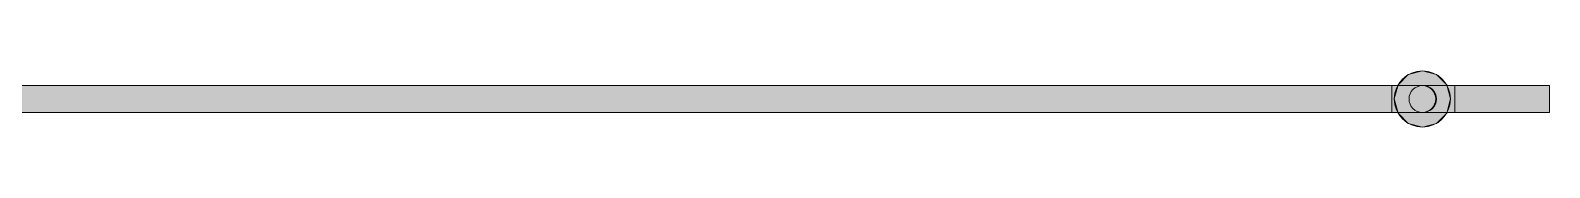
# Model space of a CAD drawing. Header units: inches. Extents: x -3385 to 41, y 7 to 1342.
# Drawn here: x -147.1 to -38.9, y 393.7 to 397.7 of the extents above; entities that cross this region are included whole.
import ezdxf

# ---------------------------------------------------------------- set-up
doc = ezdxf.new("R2010")
doc.units = ezdxf.units.IN
doc.header["$MEASUREMENT"] = 0
doc.layers.add('A-ANNO-NOTE', color=131, linetype='Continuous', lineweight=9)
doc.layers.add('P-PIPE', color=3, linetype='Continuous', lineweight=9)

msp = doc.modelspace()

# ---------------------------------------------------------------- hatches: boundary and pattern name
at = {"layer": 'A-ANNO-NOTE'}
h = msp.add_hatch(color=256, dxfattribs=at)
edge = h.paths.add_edge_path(flags=0)
edge.add_arc((-48, 395.743), 2, 0, 360)
msp.add_hatch(color=256, dxfattribs=at).paths.add_polyline_path([(-48, 393.743), (-47, 394.011), (-46.268, 394.743), (-46, 395.743), (-46.268, 396.743), (-47, 397.475), (-48, 397.743), (-49, 397.475), (-49.732, 396.743), (-50, 395.743), (-49.732, 394.743), (-49, 394.011)], flags=0)
at = {"layer": 'P-PIPE'}
for points in [[(-51.538, 395.743), (-50.185, 395.743), (-50.183, 396.693), (-189.728, 396.693), (-189.731, 396.218), (-189.732, 395.743), (-60.275, 395.743)], [(-48, 394.793), (-47.754, 394.825), (-47.525, 394.92), (-47.328, 395.071), (-47.177, 395.268), (-47.082, 395.497), (-47.05, 395.743), (-47.082, 395.989), (-47.177, 396.218), (-47.328, 396.415), (-47.525, 396.566), (-47.754, 396.66), (-48, 396.693), (-48.246, 396.66), (-48.475, 396.566), (-48.672, 396.415), (-48.823, 396.218), (-48.918, 395.989), (-48.95, 395.743), (-48.918, 395.497), (-48.823, 395.268), (-48.672, 395.071), (-48.475, 394.92), (-48.246, 394.825)], [(-47.952, 394.792), (-47.671, 394.839), (-47.476, 394.92), (-47.278, 395.073), (-47.128, 395.268), (-47.033, 395.497), (-47.002, 395.749), (-47.05, 396.029), (-47.129, 396.219), (-47.282, 396.417), (-47.525, 396.586), (-47.754, 396.668), (-47.674, 396.647), (-47.477, 396.566), (-47.278, 396.412), (-47.127, 396.212), (-47.034, 395.989), (-47.003, 395.737), (-47.05, 395.459), (-47.129, 395.268), (-47.28, 395.071), (-47.525, 394.9), (-47.761, 394.818), (-47.954, 394.792)], [(-47.033, 395.743), (-47.002, 395.743), (-47.05, 396.027), (-47.13, 396.219), (-47.281, 396.415), (-47.478, 396.566), (-47.754, 396.667), (-47.754, 396.66), (-47.525, 396.566), (-47.328, 396.415), (-47.177, 396.218), (-47.082, 395.989), (-47.05, 395.743)], [(-45.697, 395.743), (-38.944, 395.743), (-38.941, 396.693), (-45.693, 396.693), (-45.696, 396.218), (-45.696, 395.989)], [(-77.75, 394.793), (-50.181, 394.793), (-50.184, 395.268), (-50.185, 395.743), (-189.732, 395.743), (-189.728, 394.793), (-147.649, 394.793)], [(-48, 394.793), (-47.952, 394.793), (-47.706, 394.825), (-47.476, 394.92), (-47.251, 395.109), (-47.128, 395.269), (-47.033, 395.503), (-47.002, 395.743), (-47.05, 395.743), (-47.082, 395.497), (-47.178, 395.267), (-47.329, 395.07), (-47.527, 394.919), (-47.76, 394.824), (-47.952, 394.799)], [(-38.941, 394.793), (-38.944, 395.268), (-38.944, 395.743), (-45.697, 395.743), (-45.693, 394.793), (-42.801, 394.793)], [(-38.942, 394.825), (-38.94, 394.825), (-38.944, 395.497)]]:
    msp.add_hatch(color=256, dxfattribs=at).paths.add_polyline_path(points, flags=0)
h = msp.add_hatch(color=256, dxfattribs=at)
h.paths.add_polyline_path([(-47.952, 396.694), (-50.181, 396.694), (-50.184, 396.218), (-50.185, 395.743), (-48.949, 395.753), (-48.911, 396.005), (-48.822, 396.219), (-48.672, 396.415), (-48.475, 396.566), (-48.198, 396.667), (-47.955, 396.693)], flags=0)
h.paths.add_polyline_path([(-45.697, 395.743), (-45.693, 396.694), (-47.929, 396.693), (-47.703, 396.66), (-47.577, 396.622), (-47.407, 396.53), (-47.235, 396.375), (-47.104, 396.183), (-47.022, 395.961), (-46.992, 395.743)], flags=0)
h = msp.add_hatch(color=256, dxfattribs=at)
h.paths.add_polyline_path([(-47.706, 396.661), (-47.755, 396.676), (-47.709, 396.662)], flags=0)
h.paths.add_polyline_path([(-47.476, 396.566), (-47.613, 396.633), (-47.577, 396.608), (-47.479, 396.567)], flags=0)
h.paths.add_polyline_path([(-47.001, 395.743), (-46.992, 395.743), (-47.038, 396.024), (-47.134, 396.239), (-47.28, 396.421), (-47.423, 396.539), (-47.474, 396.564), (-47.251, 396.378), (-47.127, 396.215), (-47.033, 395.989)], flags=0)
h = msp.add_hatch(color=256, dxfattribs=at)
h.paths.add_polyline_path([(-48.354, 394.792), (-48, 394.793), (-48.246, 394.825), (-48.52, 394.954), (-48.69, 395.095), (-48.823, 395.268), (-48.918, 395.497), (-48.95, 395.743), (-50.185, 395.743), (-50.181, 394.792), (-48.427, 394.792)], flags=0)
h.paths.add_polyline_path([(-47.937, 394.792), (-45.693, 394.792), (-45.696, 395.268), (-45.697, 395.743), (-46.994, 395.733), (-47.034, 395.471), (-47.129, 395.253), (-47.28, 395.064), (-47.407, 394.956), (-47.577, 394.864), (-47.755, 394.81), (-47.929, 394.793)], flags=0)
h = msp.add_hatch(color=256, dxfattribs=at)
h.paths.add_polyline_path([(-47.706, 394.824), (-47.525, 394.892), (-47.577, 394.878), (-47.704, 394.825)], flags=0)
h.paths.add_polyline_path([(-47.476, 394.919), (-47.377, 394.981), (-47.217, 395.136), (-47.119, 395.268), (-47.022, 395.525), (-47.037, 395.489), (-47.13, 395.265), (-47.282, 395.069), (-47.474, 394.921)], flags=0)

# ---------------------------------------------------------------- linework, layer by layer
at = {"layer": 'A-ANNO-NOTE'}
for p, q in [((-49, 397.475), (-49.732, 396.743)), ((-48, 397.743), (-49, 397.475)), ((-47, 397.475), (-48, 397.743)), ((-46.268, 396.743), (-47, 397.475)), ((-49.732, 396.743), (-50, 395.743)), ((-46, 395.743), (-46.268, 396.743)), ((-50, 395.743), (-49.732, 394.743)), ((-46.268, 394.743), (-46, 395.743)), ((-49.732, 394.743), (-49, 394.011)), ((-49, 394.011), (-48, 393.743)), ((-48, 393.743), (-47, 394.011)), ((-47, 394.011), (-46.268, 394.743))]:
    msp.add_line(p, q, dxfattribs=at)
msp.add_circle((-48, 395.743), 2, dxfattribs=at)
at = {"layer": 'P-PIPE'}
for p, q in [((-50.181, 396.693), (-189.728, 396.693)), ((-48, 396.694), (-50.181, 396.694)), ((-47.952, 396.693), (-48, 396.693)), ((-45.693, 396.694), (-47.952, 396.694)), ((-47.937, 396.694), (-47.952, 396.694)), ((-38.941, 396.693), (-45.693, 396.693)), ((-189.728, 394.793), (-50.181, 394.793)), ((-50.181, 394.792), (-48, 394.792)), ((-48, 394.793), (-47.952, 394.793)), ((-47.952, 394.792), (-45.693, 394.792)), ((-47.952, 394.792), (-47.937, 394.792)), ((-45.693, 394.793), (-38.941, 394.793))]:
    msp.add_line(p, q, dxfattribs=at)
for centre, major_axis, ratio, start_param, end_param in [((-50.181, 395.743), (0, 0.951), 0.0041666, 0, 1.5707963), ((-50.181, 395.743), (0, 0.95), 0.0041666, 1.0471976, 1.3087641), ((-50.181, 395.743), (0, 0.95), 0.0041666, 0.5235988, 0.7844327), ((-50.181, 395.743), (0, 0.95), 0.0041666, 0.7853982, 1.0466737), ((-48, 395.743), (0, 0.95), 0.9999774, 0, 1.5707963), ((-48, 395.743), (0, 0.95), 0.9999774, 4.712389, 6.2831853), ((-47.952, 395.743), (0, 0.951), 0.9999774, 4.712389, 6.2831853), ((-45.693, 395.743), (0, 0.95), 0.0041666, 0.7853982, 1.0466737), ((-45.693, 395.743), (0, 0.951), 0.0041666, 0.7861384, 1.0471976), ((-45.693, 395.743), (0, 0.95), 0.0041666, 1.0471976, 1.3087641), ((-45.693, 395.743), (0, 0.951), 0.0041666, 1.047647, 1.3089969), ((-45.693, 395.743), (0, 0.951), 0.0041666, 0.2638957, 0.5235988), ((-45.693, 395.743), (0, 0.95), 0.0041666, 0.5235988, 0.7844327), ((-45.693, 395.743), (0, 0.951), 0.0041666, 0.5247803, 0.7853982), ((-45.693, 395.743), (0, 0.951), 0.0041666, 0, 0.2617994), ((-38.941, 395.743), (0, 0.95), 0.0041666, 0, 1.5707963), ((-38.941, 395.743), (0, 0.95), 0.0041666, 4.712389, 6.2831853), ((-50.181, 395.743), (0, 0.95), 0.0041666, 1.3089969, 1.5707963), ((-50.181, 395.743), (0, 0.951), 0.0041666, 1.5707963, 3.1415927), ((-50.181, 395.743), (0, 0.95), 0.0041666, 1.5707963, 1.8325957), ((-50.181, 395.743), (0, 0.95), 0.0041666, 1.8328286, 2.0943951), ((-50.181, 395.743), (0, 0.95), 0.0041666, 2.094919, 2.3561945), ((-50.181, 395.743), (0, 0.95), 0.0041666, 2.35716, 2.6179939), ((-48, 395.743), (0, 0.95), 0.9999774, 1.5707963, 3.1415927), ((-48, 395.743), (0, 0.95), 0.9999774, 3.1415927, 4.712389), ((-47.952, 395.743), (0, 0.951), 0.9999774, 3.1415927, 4.712389), ((-45.693, 395.743), (0, 0.95), 0.0041666, 1.3089969, 1.5707963), ((-45.693, 395.743), (0, 0.951), 0.0041666, 1.3092138, 1.5707963), ((-45.693, 395.743), (0, 0.95), 0.0041666, 1.5707963, 1.8325957), ((-45.693, 395.743), (0, 0.951), 0.0041666, 1.5707963, 3.1415927), ((-45.693, 395.743), (0, 0.95), 0.0041666, 1.8328286, 2.0943951), ((-45.693, 395.743), (0, 0.95), 0.0041666, 2.094919, 2.3561945), ((-45.693, 395.743), (0, 0.95), 0.0041666, 2.35716, 2.6179939), ((-38.941, 395.743), (0, 0.95), 0.0041666, 1.5707963, 3.1415927), ((-38.941, 395.743), (0, 0.95), 0.0041666, 3.1415927, 4.712389)]:
    msp.add_ellipse(centre, major_axis=major_axis, ratio=ratio, start_param=start_param, end_param=end_param, dxfattribs=at)

doc.saveas('drawing.dxf')
